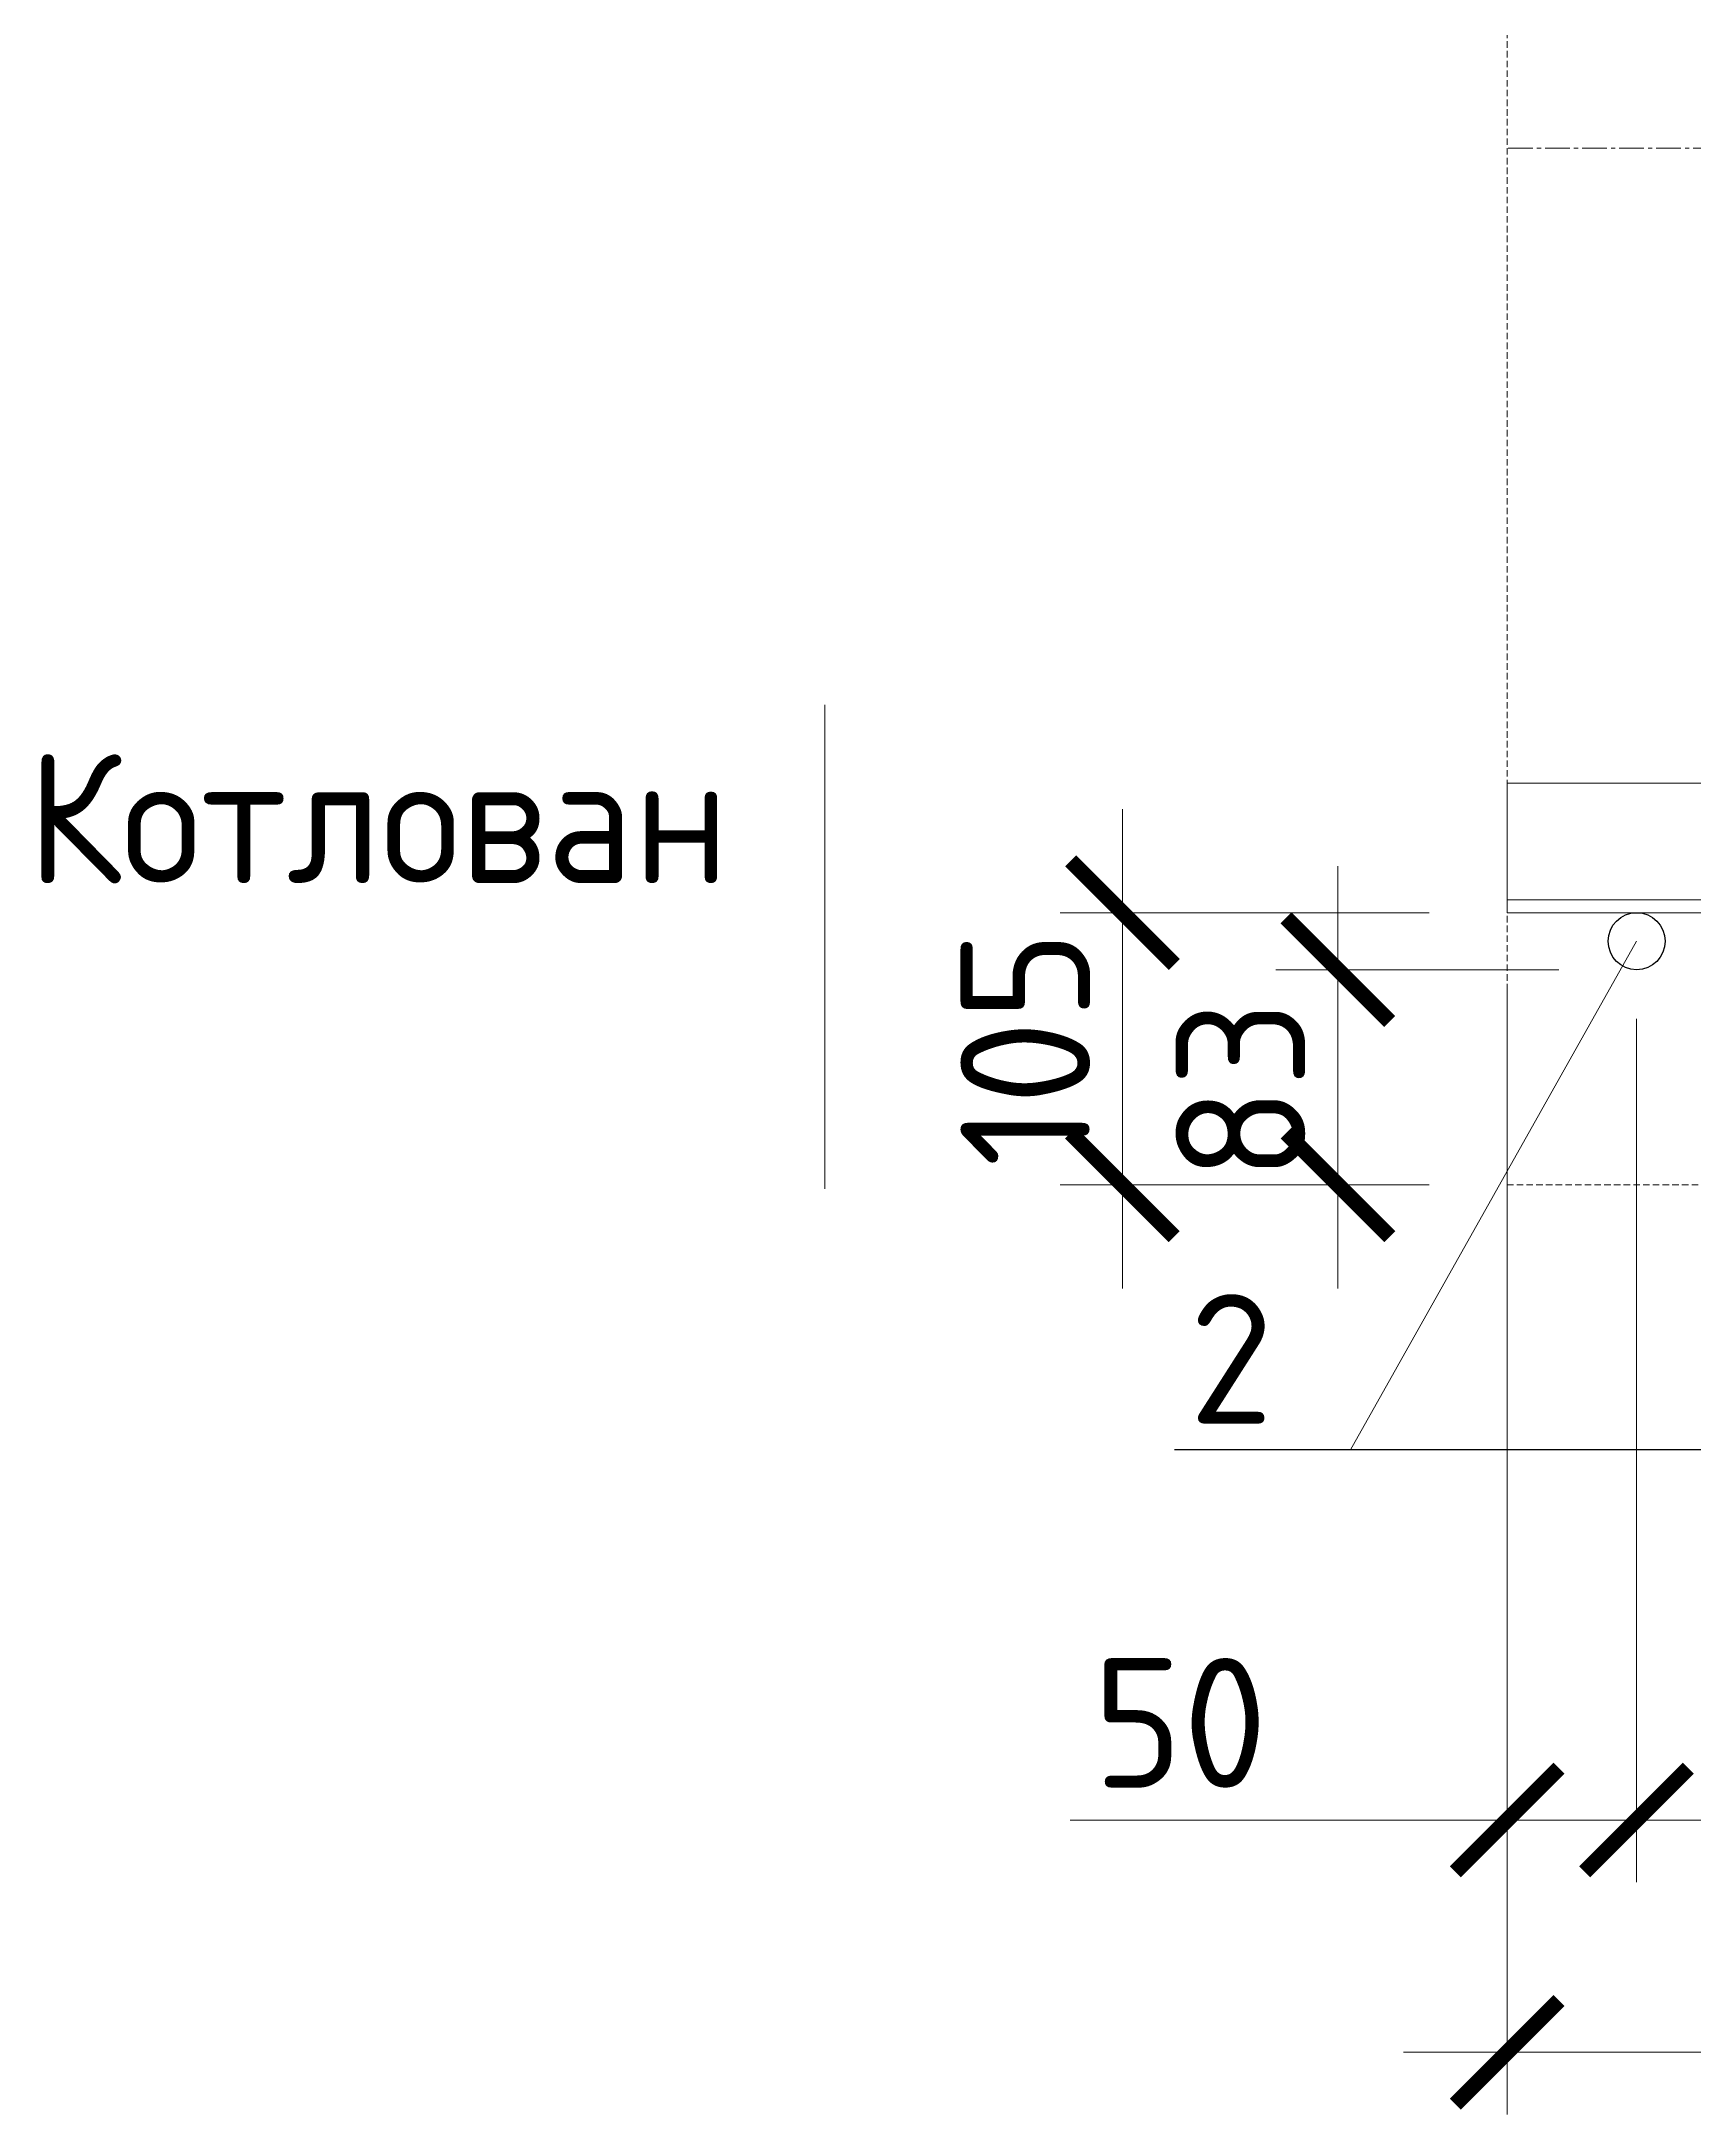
# Model space of a CAD drawing. Header units: millimetres. Extents: x -65574 to 111613, y -106550 to -50518.
# Drawn here: x 18246 to 18884, y -52253 to -51453 of the extents above; entities that cross this region are included whole.
import ezdxf
from ezdxf import colors
from ezdxf.entities.mleader import LeaderData, LeaderLine
from ezdxf.math import Vec2, Vec3

# ---------------------------------------------------------------- set-up
doc = ezdxf.new("R2010")
doc.units = ezdxf.units.MM
doc.linetypes.add('CENTER2', pattern=[28.575, 19.05, -3.175, 3.175, -3.175])
doc.linetypes.add('невидимая', pattern=[0.375, 0.25, -0.125])
doc.layers.get('Defpoints').update_dxf_attribs({"color": 6})
doc.styles.add('GOST-2.304_Type-B', font='GOST Common.ttf')
doc.dimstyles.new('УРСТ', dxfattribs={"dimtxt": 2.5, "dimasz": 2, "dimexe": 1.2, "dimexo": 1.5, "dimtad": 1, "dimdec": 0, "dimrnd": 1, "dimtxsty": 'GOST-2.304_Type-B', "dimblk": 'ARCHTICK', "dimcen": 2, "dimdle": 2, "dimazin": 3, "dimtfac": 1, "dimtdec": 0, "dimtmove": 1, "dimatfit": 0, "dimldrblk": 'NONE', "dimlwd": 15, "dimlwe": 15, "dimarcsym": 0})

# ---------------------------------------------------------------- blocks, each defined once
blk = doc.blocks.new('*U234')
at = {"color": 7, "lineweight": 30}
blk.add_circle((0, 5), 11, dxfattribs=at)
blk = doc.blocks.new('*U235')
at = {"color": 0, "linetype": 'ByBlock', "lineweight": -2, "transparency": 16777216}
blk.add_blockref('*U234', (0, 0), dxfattribs=at)
blk = doc.blocks.new('_ArchTick')
at = {"color": 0, "linetype": 'ByBlock', "const_width": 0.15}
blk.add_lwpolyline([(-0.5, -0.5), (0.5, 0.5)], dxfattribs=at)
blk = doc.blocks.new('*D366')
at = {"color": 0, "lineweight": 15, "ltscale": 100, "transparency": 16777216}
for p, q in [((18861.15, -51829.88), (18861.15, -52162.98)), ((20681.15, -51829.88), (20681.15, -52162.98)), ((18821.15, -52138.98), (20721.15, -52138.98))]:
    blk.add_line(p, q, dxfattribs=at)
at = {"layer": 'Defpoints', "color": 0, "lineweight": -2, "ltscale": 100, "transparency": 16777216}
for p in [(18861.15, -51799.88), (20681.15, -51799.88), (20681.15, -52138.98)]:
    blk.add_point(p, dxfattribs=at)
at = {"color": 0, "lineweight": 15, "ltscale": 100, "transparency": 16777216, "xscale": 40, "yscale": 40, "zscale": 40, "rotation": 180}
blk.add_blockref('_ArchTick', (18861.15, -52138.98), dxfattribs=at)
at = {"color": 0, "lineweight": 15, "ltscale": 100, "transparency": 16777216, "xscale": 40, "yscale": 40, "zscale": 40}
blk.add_blockref('_ArchTick', (20681.15, -52138.98), dxfattribs=at)
at = {"color": 0, "lineweight": 15, "ltscale": 100, "transparency": 16777216, "insert": (19771.15, -52101.48), "char_height": 50, "attachment_point": 5, "style": 'GOST-2.304_Type-B'}
blk.add_mtext('\\A1;13х140=1820', dxfattribs=at)
blk = doc.blocks.new('_None')
blk = doc.blocks.new('*D367')
at = {"color": 0, "lineweight": 15, "ltscale": 100, "transparency": 16777216}
for p, q in [((18811.15, -51818.88), (18811.15, -52162.98)), ((18861.15, -51829.88), (18861.15, -52162.98)), ((18642.51, -52138.98), (18811.15, -52138.98)), ((18811.15, -52138.98), (18771.15, -52138.98)), ((18861.15, -52138.98), (18811.15, -52138.98)), ((18861.15, -52138.98), (18811.15, -52138.98)), ((18861.15, -52138.98), (18901.15, -52138.98))]:
    blk.add_line(p, q, dxfattribs=at)
at = {"layer": 'Defpoints', "color": 0, "lineweight": -2, "ltscale": 100, "transparency": 16777216}
for p in [(18811.15, -51788.88), (18861.15, -51799.88), (18811.15, -52138.98)]:
    blk.add_point(p, dxfattribs=at)
at = {"color": 0, "lineweight": 15, "ltscale": 100, "transparency": 16777216, "xscale": 40, "yscale": 40, "zscale": 40}
blk.add_blockref('_ArchTick', (18811.15, -52138.98), dxfattribs=at)
at = {"color": 0, "lineweight": 15, "ltscale": 100, "transparency": 16777216, "xscale": 40, "yscale": 40, "zscale": 40, "rotation": 180}
blk.add_blockref('_ArchTick', (18861.15, -52138.98), dxfattribs=at)
at = {"color": 0, "lineweight": 15, "ltscale": 100, "transparency": 16777216, "insert": (18685.01, -52101.48), "char_height": 50, "attachment_point": 5, "style": 'GOST-2.304_Type-B'}
blk.add_mtext('\\A1;50', dxfattribs=at)
blk = doc.blocks.new('*D371')
at = {"color": 0, "lineweight": 15, "ltscale": 100, "transparency": 16777216}
for p, q in [((18745.9, -51770.88), (18745.9, -51933.88)), ((18831.15, -51810.88), (18721.9, -51810.88)), ((18781.15, -51893.88), (18721.9, -51893.88))]:
    blk.add_line(p, q, dxfattribs=at)
at = {"layer": 'Defpoints', "color": 0, "lineweight": -2, "ltscale": 100, "transparency": 16777216}
for p in [(18861.15, -51810.88), (18745.9, -51893.88), (18811.15, -51893.88)]:
    blk.add_point(p, dxfattribs=at)
at = {"color": 0, "lineweight": 15, "ltscale": 100, "transparency": 16777216, "xscale": 40, "yscale": 40, "zscale": 40}
for p, rotation in [((18745.9, -51810.88), 90), ((18745.9, -51893.88), 270)]:
    blk.add_blockref('_ArchTick', p, dxfattribs=dict(at, rotation=rotation))
at = {"color": 0, "lineweight": 15, "ltscale": 100, "transparency": 16777216, "insert": (18708.4, -51857.38), "char_height": 50, "attachment_point": 5, "rotation": 90, "style": 'GOST-2.304_Type-B'}
blk.add_mtext('\\A1;83', dxfattribs=at)
blk = doc.blocks.new('*U276')
at = {"linetype": 'ByBlock', "lineweight": 15, "ltscale": 100}
blk.add_lwpolyline([(55.19, -100.6), (-55.19, 95.6)], dxfattribs=at)
blk = doc.blocks.new('*U233')
at = {"color": 0, "linetype": 'ByBlock', "lineweight": -2, "transparency": 16777216}
blk.add_blockref('*U276', (0, 0), dxfattribs=at)
blk = doc.blocks.new('*D409')
at = {"color": 0, "lineweight": 15, "transparency": 16777216}
for p, q in [((18662.73, -51748.88), (18662.73, -51933.88)), ((18781.15, -51788.88), (18638.73, -51788.88)), ((18781.15, -51893.88), (18638.73, -51893.88))]:
    blk.add_line(p, q, dxfattribs=at)
at = {"layer": 'Defpoints', "color": 0, "lineweight": -2, "transparency": 16777216}
for p in [(18811.15, -51788.88), (18662.73, -51893.88), (18811.15, -51893.88)]:
    blk.add_point(p, dxfattribs=at)
at = {"color": 0, "lineweight": 15, "transparency": 16777216, "xscale": 40, "yscale": 40, "zscale": 40}
for p, rotation in [((18662.73, -51788.88), 90), ((18662.73, -51893.88), 270)]:
    blk.add_blockref('_ArchTick', p, dxfattribs=dict(at, rotation=rotation))
at = {"color": 0, "lineweight": 15, "transparency": 16777216, "insert": (18625.23, -51841.38), "char_height": 50, "attachment_point": 5, "rotation": 90, "style": 'GOST-2.304_Type-B'}
blk.add_mtext('\\A1;105', dxfattribs=at)
blk = doc.blocks.new('*D434')
at = {"color": 0, "lineweight": 15, "transparency": 16777216}
for p, q in [((18811.15, -51818.88), (18811.15, -52252.62)), ((20711.15, -51818.88), (20711.15, -52252.62)), ((18771.15, -52228.62), (20751.15, -52228.62))]:
    blk.add_line(p, q, dxfattribs=at)
at = {"layer": 'Defpoints', "color": 0, "lineweight": -2, "transparency": 16777216}
for p in [(18811.15, -51788.88), (20711.15, -51788.88), (20711.15, -52228.62)]:
    blk.add_point(p, dxfattribs=at)
at = {"color": 0, "lineweight": 15, "transparency": 16777216, "xscale": 40, "yscale": 40, "zscale": 40, "rotation": 180}
blk.add_blockref('_ArchTick', (18811.15, -52228.62), dxfattribs=at)
at = {"color": 0, "lineweight": 15, "transparency": 16777216, "xscale": 40, "yscale": 40, "zscale": 40}
blk.add_blockref('_ArchTick', (20711.15, -52228.62), dxfattribs=at)
at = {"color": 0, "lineweight": 15, "transparency": 16777216, "insert": (19761.15, -52191.12), "char_height": 50, "attachment_point": 5, "style": 'GOST-2.304_Type-B'}
blk.add_mtext('\\A1;1900', dxfattribs=at)

msp = doc.modelspace()

# ---------------------------------------------------------------- linework, layer by layer
at = {"linetype": 'CENTER2', "lineweight": 5, "ltscale": 0.5}
msp.add_line((18811.59, -51493.88), (20711.59, -51493.88), dxfattribs=at)
at = {"lineweight": 15, "ltscale": 100}
msp.add_line((20711.15, -51783.88), (18811.15, -51783.88), dxfattribs=at)
at = {"linetype": 'невидимая', "lineweight": 15, "ltscale": 10}
msp.add_lwpolyline([(18811.15, -51893.88), (18811.15, -51093.88), (20711.15, -51093.88), (20711.15, -51893.88)], close=True, dxfattribs=at)
at = {"lineweight": 15, "ltscale": 100}
for points in [[(18547.84, -51708.68), (18547.84, -51895.47)], [(18911.15, -51738.88), (18811.15, -51738.88), (18811.15, -51788.88), (20711.15, -51788.88), (20711.15, -51738.88), (20611.15, -51738.88)]]:
    msp.add_lwpolyline(points, dxfattribs=at)

# ---------------------------------------------------------------- block references
msp.add_blockref('*U235', (18861.15, -51804.88))
at = {"xscale": -1, "rotation": 180}
msp.add_blockref('*U233', (18805.95, -51900.48), dxfattribs=at)

# ---------------------------------------------------------------- texts
at = {"ltscale": 100, "insert": (18240.01, -51777.6), "char_height": 50, "attachment_point": 7, "style": 'GOST-2.304_Type-B'}
msp.add_mtext_dynamic_manual_height_columns('Котлован', width=386.9865, gutter_width=300, heights=[0], dxfattribs=at)

# ---------------------------------------------------------------- dimensions: what is measured, and where the dimension line sits
at = {"lineweight": 15}
dim = msp.add_linear_dim(base=(18662.73, -51893.88), p1=(18811.15, -51788.88), p2=(18811.15, -51893.88), angle=90, dimstyle='УРСТ', override={"dimscale": 0, "dimtxsty": 'GOST-2.304_Type-B'}, dxfattribs=at)
dim.commit()
dim.dimension.update_dxf_attribs({"geometry": '*D409', "text_midpoint": (18662.73, -51841.38), "dimtype": 160})
at = {"lineweight": 15, "ltscale": 100}
for base, p1, p2, angle, picture, middle in [((18745.9, -51893.88), (18861.15, -51810.88), (18811.15, -51893.88), 90, '*D371', (18745.9, -51857.38)), ((18811.15, -52138.98), (18861.15, -51799.88), (18811.15, -51788.88), 0, '*D367', (18685.01, -52146.48))]:
    dim = msp.add_linear_dim(base=base, p1=p1, p2=p2, angle=angle, dimstyle='УРСТ', override={"dimscale": 0, "dimtxsty": 'GOST-2.304_Type-B'}, dxfattribs=at)
    dim.commit()
    dim.dimension.update_dxf_attribs({"geometry": picture, "text_midpoint": middle, "dimtype": 160})
at = {"lineweight": 15}
dim = msp.add_linear_dim(base=(20711.15, -52228.62), p1=(18811.15, -51788.88), p2=(20711.15, -51788.88), angle=0, dimstyle='УРСТ', override={"dimscale": 0, "dimtxsty": 'GOST-2.304_Type-B'}, dxfattribs=at)
dim.commit()
dim.dimension.update_dxf_attribs({"geometry": '*D434', "text_midpoint": (19761.15, -52191.12)})
at = {"lineweight": 15, "ltscale": 100}
dim = msp.add_linear_dim(base=(20681.15, -52138.98), p1=(18861.15, -51799.88), p2=(20681.15, -51799.88), angle=0, text='13х140=<>', dimstyle='УРСТ', override={"dimscale": 0, "dimtxsty": 'GOST-2.304_Type-B'}, dxfattribs=at)
dim.commit()
dim.dimension.update_dxf_attribs({"geometry": '*D366', "text_midpoint": (19771.15, -52101.48)})

# ---------------------------------------------------------------- leaders
at = {"lineweight": 15}
ml = msp.add_multileader_mtext('Standard', dxfattribs=at)
ml.set_content('2', color=256, style='GOST-2.304_Type-B')
ml.set_leader_properties()
ml.set_arrow_properties(name='NONE')
ml.build(insert=Vec2(0, 0))
ml.multileader.update_dxf_attribs({"text_right_attachment_type": 6, "dogleg_length": 2.5, "arrow_head_size": 50, "scale": 20})
ctx = ml.context
ctx.base_point, ctx.scale, ctx.char_height, ctx.arrow_head_size, ctx.plane_origin = Vec3(18704.01, -51961.08), 20, 50, 50, Vec3(18750.76, -51996.08)
ctx.right_attachment, ctx.text_align_type = 6, 2
notes = []
notes.append((ctx, [(0, (1, 1, 0), (18750.76, -51996.08), (-1, 0), 27.75, [(0, [(20570.76, -51996.08)], 0, [])])]))
ctx.mtext.insert, ctx.mtext.alignment, ctx.mtext.flow_direction = Vec3(18721.01, -51936.08), 3, 5
for ctx, leaders in notes:
    for number, flags, end, landing, length, lines in leaders:
        leader = LeaderData()
        leader.index, (leader.has_last_leader_line, leader.has_dogleg_vector, leader.attachment_direction) = number, flags
        leader.last_leader_point, leader.dogleg_vector, leader.dogleg_length = Vec3(end), Vec3(landing), length
        for number, points, colour, breaks in lines:
            line = LeaderLine()
            line.index, line.vertices, line.color, line.breaks = number, Vec3.list(points), colors.encode_raw_color(colour), breaks
            leader.lines.append(line)
        ctx.leaders.append(leader)

doc.saveas('drawing.dxf')
